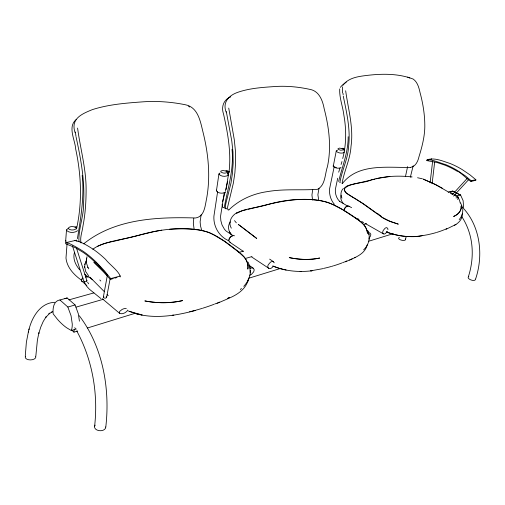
<?xml version="1.0" encoding="UTF-8"?>
<svg xmlns="http://www.w3.org/2000/svg" width="505" height="505" viewBox="0 0 505 505"><rect width="100%" height="100%" fill="white"/><g stroke="black" fill="none" stroke-linecap="round" stroke-linejoin="round"><path stroke-width="0.76" d="M224.327 207.151C227.799 188.131 234.143 169.15 232.01 149.411M462.757 209.341C463.022 213.085 461.721 216.834 459.19 219.606M25.263 356.233L26.374 342.213L28.514 331.248M35.836 356.151L37.402 340.017L38.929 332.789L38.721 333.653L40.722 327.19L43.178 321.559L46.056 316.862L45.45 317.74L49.825 313.125L48.89 313.851L52.501 311.699M339.713 88.937C339.259 97.901 342.844 106.467 343.892 115.298C346.424 129.589 346.405 144.43 342.718 158.526M342.377 86.86L342.504 92.952M77.41 238.714C80.731 217.844 84.518 196.748 82.176 175.487M462.277 213.849C462.605 218.955 458.742 223.191 454.399 225.318M229.081 171.561C231.315 152.213 227.742 132.891 223.538 114.061C221.051 107.06 223.494 99.599 230.785 96.859M348.179 136.685C348.33 152.232 342.15 166.631 338.647 181.465M66.3 242.286L65.663 241.068L66.502 229.908L68.326 228.273M67.096 243.404L65.985 258.036C66.906 267.467 74.02 274.909 81.393 280.13M74.393 252.576C72.695 258.932 75.586 264.759 79.115 269.14L79.796 269.891M77.719 331.002L73.957 332.164L74.153 329.815M88.034 267.682L86.121 262.101L86.993 256.736M219.978 172.981L218.93 174.225C221.032 176.63 225.842 177.097 228.323 175.071L227.471 173.657M88.533 275.736L85.705 271.545L84.695 266.76M84.884 264.57L86.462 260.416M84.619 267.631L84.96 263.705M86.121 262.101L86.229 260.845M86.355 259.355L86.462 258.112M218.968 173.752L216.393 191.06C218.425 193.529 223.305 193.97 225.716 191.856M430.108 182.816L432.659 161.057M432.11 183.732L434.66 162.061M94.624 426.176C98.305 393.704 92.434 359.712 76.741 330.939M105.791 427.047C110.216 388.698 102.887 346.941 79.253 315.688M193.787 218.261L193.327 223.507L194.103 229.005M201.129 214.827L200.125 221.771L200.485 225.83L201.684 230.198M217.649 191.528L213.912 216.203C213.274 226.518 219.208 236.769 228.916 240.822M224.277 192.43L220.546 216.355L220.843 220.634L222.017 224.914L224.536 229.396L226.145 231.069L232.679 235.412M226.07 189.571L228.569 173.77L228.045 172.11L226.575 171.283L227.395 172.249C225.615 173.688 222.194 173.348 220.679 171.643L220.963 171.006L222.844 170.482L226.789 171.245M229.081 298.152C237.186 294.832 245.575 289.201 248.113 280.389M247.968 281.216L248.504 278.148M250.221 272.952L249.893 266.672L248.113 262.164M110.065 279.113L106.643 297.199L106.126 297.893A2.045 1.395 8.2 0 1 104.945 298.171L103.79 297.874L103.336 297.167L107.363 275.32M76.495 228.948C82.397 202.707 81.368 175.361 75.706 149.171C75.169 140.036 67.354 126.925 76.103 119.635M312.74 189.444L311.939 194.968L312.557 200.043M318.996 188.289L317.879 194.76L318.687 199.797M341.052 167.546C338.672 168.796 335.181 168.266 333.231 166.423L336.267 150.951L337.592 150.118M334.14 166.947L329.538 189.04C329.146 194.501 330.781 200.188 334.411 204.342M227.635 181.345L225.438 190.871M337.706 178.233L335.339 189.451C335.055 193.844 336.545 198.465 339.783 201.527L339.499 201.287L348.008 206.292C345.761 205.8 343.583 208.931 344.593 210.932M341.09 195.22C340.149 198.124 341.336 201.173 343.248 203.395M405.603 239.118L406.052 237.079M368.082 231.561C370.765 237.83 368.568 245.297 363.663 249.811M407.611 166.581L405.49 176.428M367.28 244.723C364.888 254.848 353.708 257.954 345.439 261.855M413.166 165.823L410.653 175.942L410.805 177.331M28.905 329.778C31.903 317.273 40.293 302.766 54.71 302.325M28.286 332.113L29.132 328.9M222.61 201.514L225.066 192.31M103.336 297.167L103.853 296.479M457.663 199.525L458.275 197.297L454.342 195.309M229.062 239.471C229.44 237.666 230.993 235.986 232.9 235.873M462.296 208.584L461.961 207.233M341.09 164.466L341.967 161.537M71.306 330.541L71.742 329.121A16.697 7.96 74.5 0 0 72.266 324.008L71.06 315.776L67.847 307.034L59.95 299.976C56.39 300.21 54.098 303.581 53.486 306.825A16.924 8.055 74.5 0 0 53.05 311.951L53.17 313.87L57.456 319.299A70.523 34.687 76 0 0 66.647 327.764L71.306 330.541L76.331 329.001M338.685 172.173L339.985 168.121M468.369 276.715C474.908 256.565 473.456 234.484 461.81 216.677M475.622 278.943C483.657 255.132 480.35 225.912 462.46 207.302M65.663 241.068L65.915 240.449M127.733 310.095L126.787 311.459L124.969 312.734A9.481 6.287 -48.6 0 1 121.68 313.75L119.451 313.226L102.256 298.67M333.142 166.019L333.332 165.659M74.936 240.576C81.318 241.611 87.573 245.701 93.109 249.186A139.121 66.837 72.3 0 1 105.64 259.437C109.099 264.153 119.906 271.879 120.228 276.942M230.356 221.859C227.326 225.729 228.26 231.246 231.441 234.711L229.396 231.65M387.354 231.303L385.612 233.398A4.349 2.285 -60.1 0 1 383.686 234.011L365.014 223.368M81.753 279.29L82.751 278.204M342.977 85.25C348.488 77.637 358.512 76.451 367.148 75.396C382.474 73.597 398.609 73.446 413.185 79.07C417.603 82.189 418.942 87.668 420.053 92.636C423.083 103.79 424.888 115.285 424.806 126.862C424.617 137.057 421.997 146.968 419.005 156.651C418.02 161.202 415.678 166.511 410.565 167.414M216.437 190.574L216.796 190.132M340.313 87.359L342.257 85.2L346.272 82.075M369.054 238.107L370.184 236.574A3.219 1.723 -59.7 0 0 370.771 234.162L369.78 232.855A4.431 2.373 -59.6 0 0 368.498 233.026M243.776 286.354C247.702 282.061 250.707 276.38 250.284 270.427M273.274 266.35L271.766 267.839A4.943 2.935 -56.3 0 1 269.291 268.622L251.787 257.051M343.4 188.39C340.774 190.865 340.174 194.962 341.923 198.111M452.272 194.709L467.352 178.227M453.547 196.11L468.684 179.597M77.574 230.709C74.633 233.032 69.431 233.114 66.635 230.526L66.502 229.908M240.311 289.523L241.466 288.469M84.146 281.127L84.266 281.784L85.73 281.708A2.007 0.745 -7.2 0 0 86.721 281.291L86.955 280.837L76.501 248.132M228.935 209.846C239.376 199.652 253.194 193.592 267.568 191.591C284.075 188.7 301.043 190.492 317.538 189.318C325.548 185.057 324.829 174.2 327.417 166.7C331.589 147.517 329.077 127.576 324.185 108.764C322.663 100.527 319.122 90.849 309.735 89.353C298.569 86.917 287.092 85.806 275.673 86.475C262.669 87.403 249.344 88.11 236.99 92.604C228.329 95.811 222.516 102.616 226.095 112.066M83.028 278.091L81.621 279.379L81.254 280.616L86.841 285.622M83.647 243.839C115.071 218.596 157.105 216.866 195.624 217.977C203.963 216.721 204.916 207.246 206.223 200.573C210.768 178.006 208.59 154.7 203.098 132.512C200.409 121.787 198.314 107.243 185.196 104.718C171.555 101.978 157.566 100.886 143.672 101.783C126.433 103.026 108.935 104.333 92.377 109.617C81.52 114.029 70.536 118.744 75.03 132.575M92.794 249.287C98.923 244.616 106.536 242.671 113.991 241.264M344.24 152.491C341.816 153.678 338.369 153.135 336.362 151.342L336.267 150.951M455.958 224.447L446.022 229.295M238.265 212.157C232.085 214.455 227.534 221.998 231.309 228.165M97.263 246.472C110.008 240.43 124.527 239.42 138.004 235.488C157.377 229.863 177.684 227.016 197.809 229.699C212.34 231.637 224.371 240.746 235.658 249.426C241.889 254.021 249.546 260.397 247.841 269.133C248.372 264.525 246.825 259.778 243.593 256.433M229.377 297.559L227.408 298.499A59.293 32.598 11.5 0 0 229.339 297.685M227.603 298.865L217.024 303.417M349.605 260.081L352.162 258.888M354.403 257.752L355.444 257.31M64.899 298.588L67.159 297.975L75.087 304.969L78.281 313.655L79.443 321.193M51.321 312.197L52.57 311.736M450.195 191.767L452.726 191.073L460.345 195.069M87.504 327.979L134.93 313.352M248.605 278.28L280.976 268.3M368.303 241.358L393.149 233.695M76.053 307.122L103.355 299.276M245.171 258.528L251.995 256.565M363.474 224.536L366.51 223.664M455.996 197.954L458.275 197.297M67.847 307.034L75.087 304.969M454.759 194.608L457.378 195.934L460.579 195.018L463.123 200.681L463.546 206.236A11.091 8.964 72.5 0 1 463.312 207.511M68.876 299.888L93.905 292.894M238.777 252.431L243.328 251.155M357.104 219.378L358.626 218.955M59.95 299.976L67.159 297.975M448.213 192.247L452.726 191.073L454.689 192.064M374.824 179.142L347.598 185.625L344.776 187.595L344.29 190.36L346.285 193.15L361.933 202.966L383.592 218.406L387.954 220.622L398.312 224.157L390.756 221.676L381.711 217.106M110.709 278.608C112.407 283.943 97.433 262.152 95.798 262.859A138.25 65.366 72.4 0 0 83.495 252.626L75.472 247.709L65.94 243.852A1.023 0.505 76.2 0 1 65.599 243.568C64.47 239.402 82.643 250.916 83.502 251.522A140.245 66.281 72.3 0 1 95.988 261.893L104.238 270.598L110.709 278.608L120.386 275.97M110.324 279.379L113.297 278.564M114.787 278.16L117.015 277.548M375.973 178.827C387.726 175.772 400.08 175.671 412.099 176.927M471.43 180.941C472.655 184.59 458.837 170.393 457.259 171.302A96.108 74.582 69.6 0 0 445.158 165.236L437.002 162.496L427.028 160.64A0.707 0.562 78.3 0 1 426.693 160.464C428.316 157.655 442.09 163.835 445.277 164.447A97.497 75.636 69.5 0 1 457.562 170.602L465.421 175.942L471.43 180.941C471.72 180.216 477.894 179.502 475.495 180.405M470.944 181.522L474.643 180.525M371.232 179.925L377.393 178.379L389.873 176.51M195.347 310.499C176.037 315.606 155.609 319.097 135.927 313.712M370.62 180.216C362.451 183.668 351.158 182.223 344.574 188.491L344.467 189.987L345.123 191.553L346.594 193.238L351.695 196.596M65.764 242.671L75.283 240.462M114.585 241.131L154.694 231.448L161.764 230.166M427.028 160.64L428.543 160.293M248.378 209.278C274.329 202.89 301.504 194.747 328.168 202.518A160.918 135.29 -79.7 0 1 333.344 204.803L343.141 209.954L357.426 219.404A222.415 182.709 -84.3 0 1 361.788 222.806M426.971 159.807C434.622 157.295 442.525 161.101 449.785 163.38A96.96 75.58 69.5 0 1 462.043 169.484L469.884 174.787L475.874 179.748M75.87 227.49C73.667 226.297 69.823 225.924 68.257 228.197L68.352 228.632C70.353 230.476 74.065 230.425 76.173 228.771L76.242 227.9L75.599 227.547L76.798 227.951M74.91 227.01L76.438 226.682M453.395 191.597L453.888 191.49M323.396 268.559L310.682 270.844L312.09 270.768C298.878 272.403 285.041 271.198 272.713 265.971M246.97 209.569L242.652 210.522L236.624 213.148C245.891 208.218 256.963 207.883 266.937 204.809C283.33 199.917 300.576 198.13 317.594 200.214C331.141 201.874 342.927 209.373 354.018 216.828C359.8 220.836 367.141 225.52 367.495 233.367C367.091 229.245 364.894 225.482 361.814 222.774M228.045 172.11L228.102 172.104A21.646 14.487 -57.7 0 1 229.358 172.559M342.983 148.773L339.493 148.098L337.927 148.76L338.691 149.606L340.724 150.212L343.627 149.865L343.684 149.335L342.819 148.805L344.088 149.537M225.855 170.854L227.029 170.627L229.712 171.826M342.1 148.438L343.015 148.255L344.056 148.754M85.307 276.986L86.216 276.809A9.027 6.294 -46.9 0 1 87.264 276.658L88.956 276.898L92.491 279.776M428.518 234.573L423.354 235.494M169.623 229.257C182.797 228.336 196.376 228.5 209.089 232.477A184.899 141.318 -81.4 0 1 214.41 235.204L224.472 241.314L239.105 252.462M86.216 276.809L87.75 276.885M300.065 271.475L301.226 271.463M126.3 308.467L125.354 308.46A9.444 6.199 -48.3 0 0 122.065 309.47L119.609 311.452L119.451 313.226M222.124 204.254L222.566 207.132L226.638 208.855M340.174 182.69L339.871 182.684C341.759 170.583 347.913 159.195 348.557 146.715C350.685 129.608 346.67 112.703 343.261 96.057M410.338 167.407C387.613 167.856 358.102 162.995 342.358 183.599L342.062 183.58C344.05 171.056 350.287 159.258 351.013 146.362C353.734 127.55 348.179 109.194 345.66 90.761M228.822 209.947L228.045 209.922L227.635 208.887L227.648 206.911L233.354 183.145L234.869 173L235.614 162.376L235.437 150.976L234.276 139.639L228.74 108.089M227.338 173.682L228.569 173.77M431.504 158.785L431.144 159.334M417.566 177.747L422.407 178.802M286.12 270.042L279.915 268.553L273.091 266.135M82.788 281.664L81.507 281.108M335.629 167.313L336.317 167.521M239.66 225.375L256.723 238.448L238.265 224.416L239.029 224.94M129.381 311.421L142.139 314.968L136.262 313.7L128.194 310.916M274.297 262.815L272.883 261.495A4.936 2.935 -56.2 0 0 270.409 262.265L268.319 264.677A3.592 2.134 -56.3 0 0 267.858 267.315L268.635 268.407M234.503 235.81L233.84 235.57A4.741 3.011 -55.9 0 0 231.366 236.245L229.333 238.543A3.447 2.197 -55.9 0 0 228.942 241.112L230.425 242.438M386.533 232.029C398.06 236.365 410.773 237.912 422.912 235.513A47.767 20.863 18.7 0 1 413.986 236.662C404.663 236.832 395.232 235.393 386.552 231.934M249.621 275.162A5.056 3.062 -55.4 0 0 251.389 274.417L253.554 271.987A3.668 2.222 -55.4 0 0 254.053 269.291L252.595 267.909A5.056 3.055 -55.4 0 0 250.019 268.654M86.601 280.641L86.955 280.837M407.687 77.082L409.826 78.016M351.594 207.675L348.406 205.907A4.198 2.367 -60.2 0 0 346.462 206.438L344.738 208.458A3.049 1.723 -60.2 0 0 344.252 210.768M455.996 192.721L460.579 195.018M449.519 191.963L453.446 193.952M450.403 193.32L453.029 194.646M100.943 298.581L89.347 289.188L86.803 286.379L84.278 282.377M442.412 188.296L434.363 183.965L423.184 179.092L436.175 184.912L448.591 192.096M355.577 217.958L359.623 220.275M361.643 221.436L363.669 222.591M334.619 166.776L335.049 167.06M269.632 259.128L273.533 261.723M229.756 242.204L243.366 251.376M248.712 265.037L253.27 268.155M377.443 213.804L364.282 204.367L355.905 199.039A142.17 53.801 51.2 0 0 351.688 196.59M106.189 296.498L106.643 297.199M84.758 274.19L88.28 277.125M188.542 106.113L189.577 107.035M71.723 330.112L73.957 332.164M90.016 277.22L104.327 291.675M107.148 294.554L108.221 295.646M107.432 275.496L93.873 262.139L107.388 275.427M99.794 279.947L100.811 281.007M76.255 240.008L76.912 241.213M234.516 220.634L236.334 222.838M348.892 206.147L349.239 206.577M383.213 233.79L382.714 232.773A3.163 1.66 -60.1 0 1 383.263 230.406L385.018 228.298A4.349 2.279 -60.1 0 1 386.944 227.698L387.909 228.948A3.156 1.654 -60.1 0 1 387.897 229.674M87.693 267.145L88.804 268.862M74.734 327.682L75.409 328.73M88.596 283.823L87.674 282.301M457.378 195.934L459.481 200.176L460.244 203.054M460.56 202.909L462.189 206.646M225.855 208.855L225.432 205.977L225.918 203.231L231.006 182.999L232.47 173.19L233.171 162.9L232.957 151.853L231.763 140.857L226.297 111.573M72.423 245.815L83.912 281.588M369.054 234.68L367.779 230.564M78.95 241.737C78.206 228.733 84.101 215.881 83.578 202.669C84.966 180.582 80.762 158.721 76.148 137.234M75.996 136.514L75.371 131.988M81.065 242.993C79.689 237.356 82.353 231.675 82.953 226.076C85.257 214.347 86.039 202.379 86.103 190.442C86.336 169.289 80.333 148.823 77.587 128.062M344.044 149.549L344.334 151.052M249.893 266.672L250.032 267.978M343.034 93.431L343.147 94.744M369.161 237.924L369.212 239.162M219.479 302.11A228.115 137.328 17.5 0 1 217.421 302.968M216.727 303.246A228.115 137.328 17.5 0 1 214.625 304.073M213.918 304.345A228.115 137.328 17.5 0 1 202.757 308.189M202.151 308.378A228.115 137.328 17.5 0 1 195.959 310.158M195.334 310.329A228.115 137.328 17.5 0 1 189.583 311.774M239.061 252.55A256.42 190.379 -84.5 0 1 243.543 256.527M475.356 279.126A3.794 1.679 18.6 0 1 470.925 279.94A3.794 1.679 18.6 0 1 468.823 276.645M405.307 238.972A3.522 1.395 12.2 0 1 403.836 240.43A3.522 1.395 12.2 0 1 399.442 239.332A3.522 1.395 12.2 0 1 399.404 237.501M105.766 426.946A5.643 3.75 2.7 0 1 98.936 430.626A5.643 3.75 2.7 0 1 95.136 425.122M35.653 356.277A5.284 2.828 -1.5 0 1 30.458 359.907A5.284 2.828 -1.5 0 1 25.458 356.391M346.834 260.952A196.155 108.928 23.9 0 1 345.458 261.539M344.763 261.83A196.155 108.928 23.9 0 1 342.649 262.682M341.929 262.96A196.155 108.928 23.9 0 1 333.717 265.769M333.136 265.946A196.155 108.928 23.9 0 1 331.962 266.286M331.375 266.457A196.155 108.928 23.9 0 1 324.09 268.3M446.824 228.632A173.853 87.264 27.6 0 1 445.221 229.339M444.678 229.573A173.853 87.264 27.6 0 1 436.598 232.452M435.985 232.635A173.853 87.264 27.6 0 1 428.998 234.396M377.355 213.318A189.476 69.393 50.8 0 1 381.635 216.62M461.21 206.059C461.791 210.945 457.858 214.846 453.604 216.475C457.745 214.625 461.785 211.027 461.21 206.059M182.469 300.62C170.147 303.524 157.232 303.252 144.84 300.923C157.263 303.391 170.084 303.259 182.469 300.62M319.602 258.061C309.634 260.29 299.225 259.614 289.277 257.613C299.25 259.734 309.584 260.069 319.602 258.061M173.752 315.272L172.268 315.309L173.752 315.272"/></g></svg>
